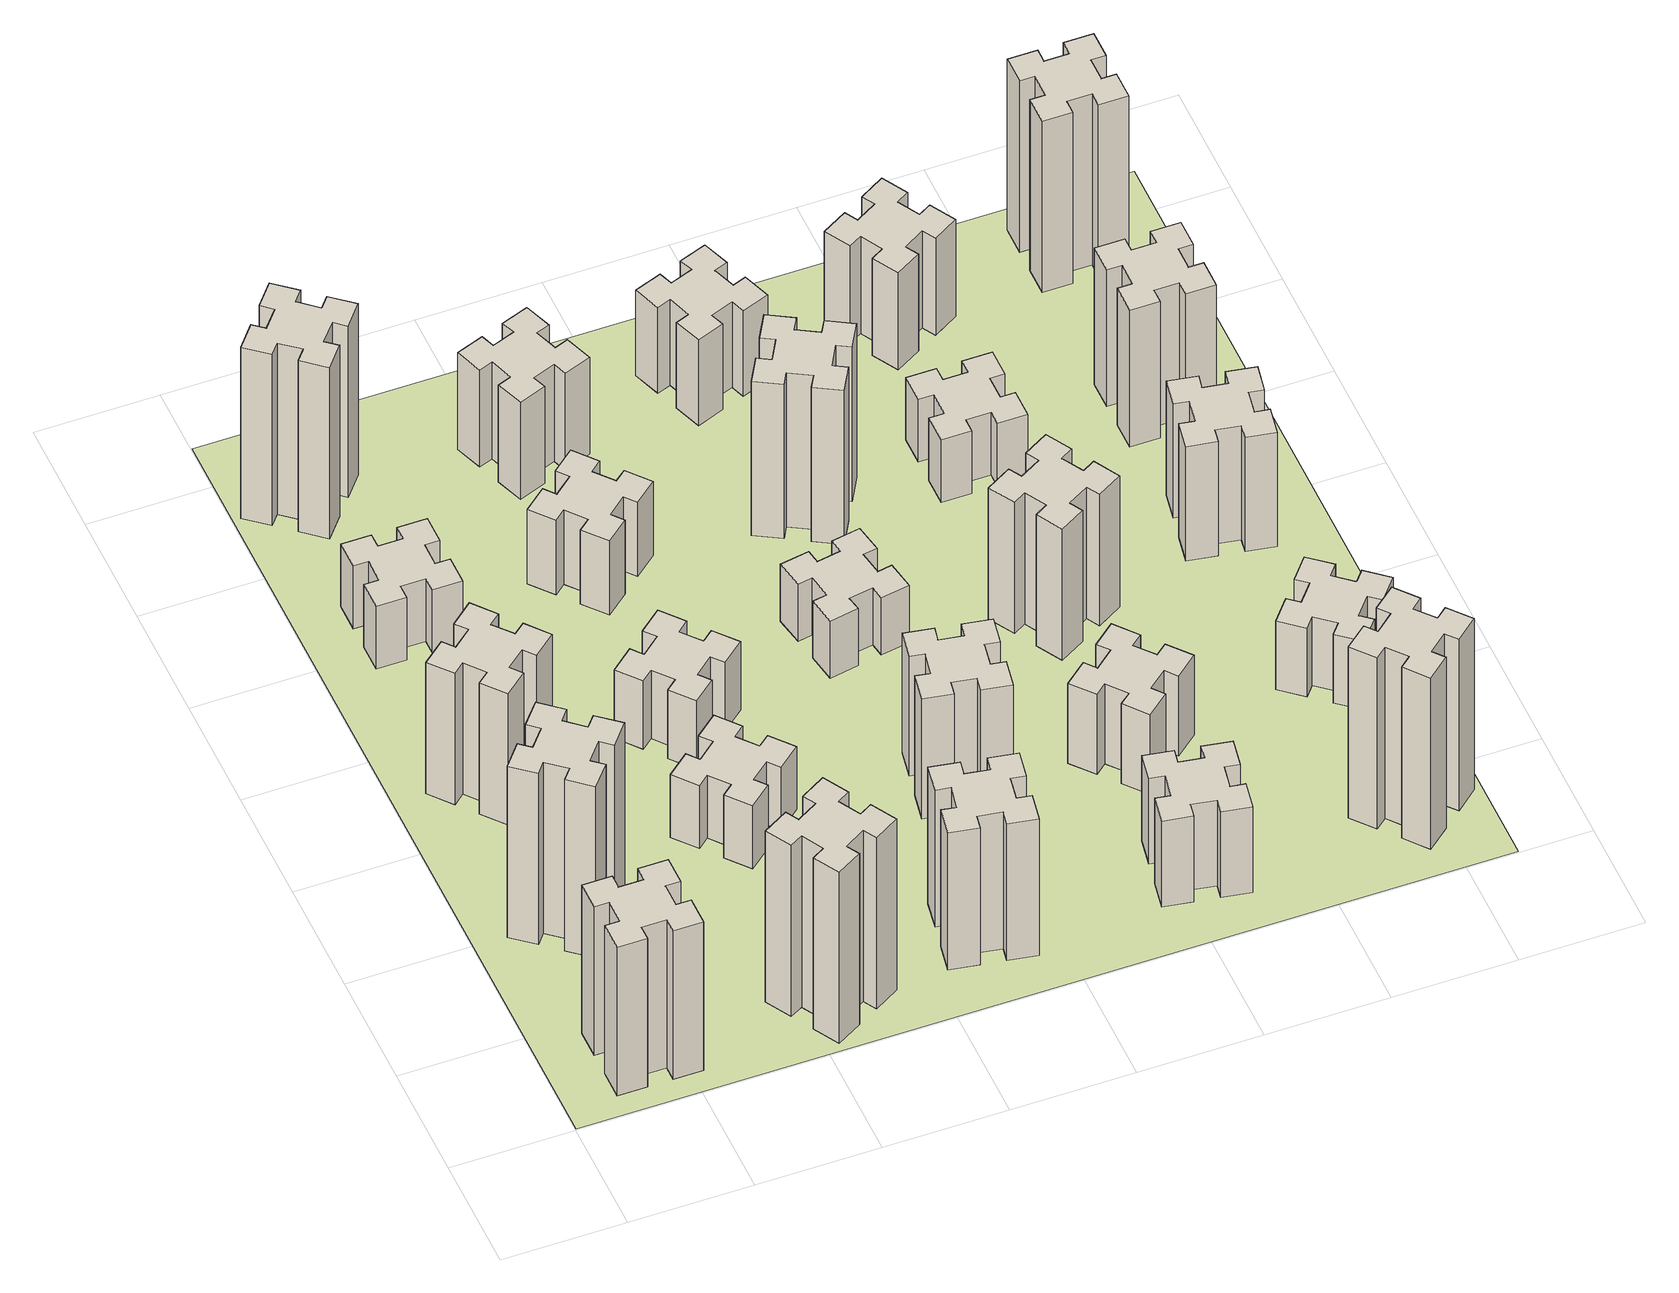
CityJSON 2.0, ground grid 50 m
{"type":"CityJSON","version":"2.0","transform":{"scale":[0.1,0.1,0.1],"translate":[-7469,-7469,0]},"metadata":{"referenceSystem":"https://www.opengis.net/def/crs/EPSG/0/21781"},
"CityObjects":{
"building1":{"type":"Building","attributes":{"class":"1000","function":"1000","usage":"1000","yearOfConstruction":2016,"roofType":"1000","measuredHeight":78,"storeysAboveGround":30,"storeysBelowGround":0},"geometry":[{"type":"Solid","lod":"1","boundaries":[[[[0,1,2,3,4,5,6,7,8,9,10,11,12,13,14,15,16,17,18,19]],[[17,16,20,21]],[[16,15,22,20]],[[15,14,23,22]],[[14,13,24,23]],[[13,12,25,24]],[[12,11,26,25]],[[11,10,27,26]],[[10,9,28,27]],[[9,8,29,28]],[[8,7,30,29]],[[7,6,31,30]],[[6,5,32,31]],[[5,4,33,32]],[[4,3,34,33]],[[3,2,35,34]],[[2,1,36,35]],[[1,0,37,36]],[[0,19,38,37]],[[19,18,39,38]],[[18,17,21,39]],[[24,25,26,27,28,29,30,31,32,33,34,35,36,37,38,39,21,20,22,23]]]]}]},
"building2":{"type":"Building","attributes":{"class":"1000","function":"1000","usage":"1000","yearOfConstruction":2016,"roofType":"1000","measuredHeight":90,"storeysAboveGround":30,"storeysBelowGround":0},"geometry":[{"type":"Solid","lod":"1","boundaries":[[[[40,41,42,43,44,45,46,47,48,49,50,51,52,53,54,55,56,57,58,59]],[[57,56,60,61]],[[56,55,62,60]],[[55,54,63,62]],[[54,53,64,63]],[[53,52,65,64]],[[52,51,66,65]],[[51,50,67,66]],[[50,49,68,67]],[[49,48,69,68]],[[48,47,70,69]],[[47,46,71,70]],[[46,45,72,71]],[[45,44,73,72]],[[44,43,74,73]],[[43,42,75,74]],[[42,41,76,75]],[[41,40,77,76]],[[40,59,78,77]],[[59,58,79,78]],[[58,57,61,79]],[[64,65,66,67,68,69,70,71,72,73,74,75,76,77,78,79,61,60,62,63]]]]}]},
"building3":{"type":"Building","attributes":{"class":"1000","function":"1000","usage":"1000","yearOfConstruction":2016,"roofType":"1000","measuredHeight":69,"storeysAboveGround":30,"storeysBelowGround":0},"geometry":[{"type":"Solid","lod":"1","boundaries":[[[[80,81,82,83,84,85,86,87,88,89,90,91,92,93,94,95,96,97,98,99]],[[97,96,100,101]],[[96,95,102,100]],[[95,94,103,102]],[[94,93,104,103]],[[93,92,105,104]],[[92,91,106,105]],[[91,90,107,106]],[[90,89,108,107]],[[89,88,109,108]],[[88,87,110,109]],[[87,86,111,110]],[[86,85,112,111]],[[85,84,113,112]],[[84,83,114,113]],[[83,82,115,114]],[[82,81,116,115]],[[81,80,117,116]],[[80,99,118,117]],[[99,98,119,118]],[[98,97,101,119]],[[104,105,106,107,108,109,110,111,112,113,114,115,116,117,118,119,101,100,102,103]]]]}]},
"building4":{"type":"Building","attributes":{"class":"1000","function":"1000","usage":"1000","yearOfConstruction":2016,"roofType":"1000","measuredHeight":33,"storeysAboveGround":30,"storeysBelowGround":0},"geometry":[{"type":"Solid","lod":"1","boundaries":[[[[120,121,122,123,124,125,126,127,128,129,130,131,132,133,134,135,136,137,138,139]],[[137,136,140,141]],[[136,135,142,140]],[[135,134,143,142]],[[134,133,144,143]],[[133,132,145,144]],[[132,131,146,145]],[[131,130,147,146]],[[130,129,148,147]],[[129,128,149,148]],[[128,127,150,149]],[[127,126,151,150]],[[126,125,152,151]],[[125,124,153,152]],[[124,123,154,153]],[[123,122,155,154]],[[122,121,156,155]],[[121,120,157,156]],[[120,139,158,157]],[[139,138,159,158]],[[138,137,141,159]],[[144,145,146,147,148,149,150,151,152,153,154,155,156,157,158,159,141,140,142,143]]]]}]},
"building5":{"type":"Building","attributes":{"class":"1000","function":"1000","usage":"1000","yearOfConstruction":2016,"roofType":"1000","measuredHeight":90,"storeysAboveGround":30,"storeysBelowGround":0},"geometry":[{"type":"Solid","lod":"1","boundaries":[[[[160,161,162,163,164,165,166,167,168,169,170,171,172,173,174,175,176,177,178,179]],[[177,176,180,181]],[[176,175,182,180]],[[175,174,183,182]],[[174,173,184,183]],[[173,172,185,184]],[[172,171,186,185]],[[171,170,187,186]],[[170,169,188,187]],[[169,168,189,188]],[[168,167,190,189]],[[167,166,191,190]],[[166,165,192,191]],[[165,164,193,192]],[[164,163,194,193]],[[163,162,195,194]],[[162,161,196,195]],[[161,160,197,196]],[[160,179,198,197]],[[179,178,199,198]],[[178,177,181,199]],[[184,185,186,187,188,189,190,191,192,193,194,195,196,197,198,199,181,180,182,183]]]]}]},
"building6":{"type":"Building","attributes":{"class":"1000","function":"1000","usage":"1000","yearOfConstruction":2016,"roofType":"1000","measuredHeight":90,"storeysAboveGround":30,"storeysBelowGround":0},"geometry":[{"type":"Solid","lod":"1","boundaries":[[[[200,201,202,203,204,205,206,207,208,209,210,211,212,213,214,215,216,217,218,219]],[[217,216,220,221]],[[216,215,222,220]],[[215,214,223,222]],[[214,213,224,223]],[[213,212,225,224]],[[212,211,226,225]],[[211,210,227,226]],[[210,209,228,227]],[[209,208,229,228]],[[208,207,230,229]],[[207,206,231,230]],[[206,205,232,231]],[[205,204,233,232]],[[204,203,234,233]],[[203,202,235,234]],[[202,201,236,235]],[[201,200,237,236]],[[200,219,238,237]],[[219,218,239,238]],[[218,217,221,239]],[[224,225,226,227,228,229,230,231,232,233,234,235,236,237,238,239,221,220,222,223]]]]}]},
"building7":{"type":"Building","attributes":{"class":"1000","function":"1000","usage":"1000","yearOfConstruction":2016,"roofType":"1000","measuredHeight":33,"storeysAboveGround":30,"storeysBelowGround":0},"geometry":[{"type":"Solid","lod":"1","boundaries":[[[[240,241,242,243,244,245,246,247,248,249,250,251,252,253,254,255,256,257,258,259]],[[257,256,260,261]],[[256,255,262,260]],[[255,254,263,262]],[[254,253,264,263]],[[253,252,265,264]],[[252,251,266,265]],[[251,250,267,266]],[[250,249,268,267]],[[249,248,269,268]],[[248,247,270,269]],[[247,246,271,270]],[[246,245,272,271]],[[245,244,273,272]],[[244,243,274,273]],[[243,242,275,274]],[[242,241,276,275]],[[241,240,277,276]],[[240,259,278,277]],[[259,258,279,278]],[[258,257,261,279]],[[264,265,266,267,268,269,270,271,272,273,274,275,276,277,278,279,261,260,262,263]]]]}]},
"building8":{"type":"Building","attributes":{"class":"1000","function":"1000","usage":"1000","yearOfConstruction":2016,"roofType":"1000","measuredHeight":36,"storeysAboveGround":30,"storeysBelowGround":0},"geometry":[{"type":"Solid","lod":"1","boundaries":[[[[280,281,282,283,284,285,286,287,288,289,290,291,292,293,294,295,296,297,298,299]],[[297,296,300,301]],[[296,295,302,300]],[[295,294,303,302]],[[294,293,304,303]],[[293,292,305,304]],[[292,291,306,305]],[[291,290,307,306]],[[290,289,308,307]],[[289,288,309,308]],[[288,287,310,309]],[[287,286,311,310]],[[286,285,312,311]],[[285,284,313,312]],[[284,283,314,313]],[[283,282,315,314]],[[282,281,316,315]],[[281,280,317,316]],[[280,299,318,317]],[[299,298,319,318]],[[298,297,301,319]],[[304,305,306,307,308,309,310,311,312,313,314,315,316,317,318,319,301,300,302,303]]]]}]},
"building9":{"type":"Building","attributes":{"class":"1000","function":"1000","usage":"1000","yearOfConstruction":2016,"roofType":"1000","measuredHeight":72,"storeysAboveGround":30,"storeysBelowGround":0},"geometry":[{"type":"Solid","lod":"1","boundaries":[[[[320,321,322,323,324,325,326,327,328,329,330,331,332,333,334,335,336,337,338,339]],[[337,336,340,341]],[[336,335,342,340]],[[335,334,343,342]],[[334,333,344,343]],[[333,332,345,344]],[[332,331,346,345]],[[331,330,347,346]],[[330,329,348,347]],[[329,328,349,348]],[[328,327,350,349]],[[327,326,351,350]],[[326,325,352,351]],[[325,324,353,352]],[[324,323,354,353]],[[323,322,355,354]],[[322,321,356,355]],[[321,320,357,356]],[[320,339,358,357]],[[339,338,359,358]],[[338,337,341,359]],[[344,345,346,347,348,349,350,351,352,353,354,355,356,357,358,359,341,340,342,343]]]]}]},
"building10":{"type":"Building","attributes":{"class":"1000","function":"1000","usage":"1000","yearOfConstruction":2016,"roofType":"1000","measuredHeight":39,"storeysAboveGround":30,"storeysBelowGround":0},"geometry":[{"type":"Solid","lod":"1","boundaries":[[[[360,361,362,363,364,365,366,367,368,369,370,371,372,373,374,375,376,377,378,379]],[[377,376,380,381]],[[376,375,382,380]],[[375,374,383,382]],[[374,373,384,383]],[[373,372,385,384]],[[372,371,386,385]],[[371,370,387,386]],[[370,369,388,387]],[[369,368,389,388]],[[368,367,390,389]],[[367,366,391,390]],[[366,365,392,391]],[[365,364,393,392]],[[364,363,394,393]],[[363,362,395,394]],[[362,361,396,395]],[[361,360,397,396]],[[360,379,398,397]],[[379,378,399,398]],[[378,377,381,399]],[[384,385,386,387,388,389,390,391,392,393,394,395,396,397,398,399,381,380,382,383]]]]}]},
"building11":{"type":"Building","attributes":{"class":"1000","function":"1000","usage":"1000","yearOfConstruction":2016,"roofType":"1000","measuredHeight":51,"storeysAboveGround":30,"storeysBelowGround":0},"geometry":[{"type":"Solid","lod":"1","boundaries":[[[[400,401,402,403,404,405,406,407,408,409,410,411,412,413,414,415,416,417,418,419]],[[417,416,420,421]],[[416,415,422,420]],[[415,414,423,422]],[[414,413,424,423]],[[413,412,425,424]],[[412,411,426,425]],[[411,410,427,426]],[[410,409,428,427]],[[409,408,429,428]],[[408,407,430,429]],[[407,406,431,430]],[[406,405,432,431]],[[405,404,433,432]],[[404,403,434,433]],[[403,402,435,434]],[[402,401,436,435]],[[401,400,437,436]],[[400,419,438,437]],[[419,418,439,438]],[[418,417,421,439]],[[424,425,426,427,428,429,430,431,432,433,434,435,436,437,438,439,421,420,422,423]]]]}]},
"building12":{"type":"Building","attributes":{"class":"1000","function":"1000","usage":"1000","yearOfConstruction":2016,"roofType":"1000","measuredHeight":63,"storeysAboveGround":30,"storeysBelowGround":0},"geometry":[{"type":"Solid","lod":"1","boundaries":[[[[440,441,442,443,444,445,446,447,448,449,450,451,452,453,454,455,456,457,458,459]],[[457,456,460,461]],[[456,455,462,460]],[[455,454,463,462]],[[454,453,464,463]],[[453,452,465,464]],[[452,451,466,465]],[[451,450,467,466]],[[450,449,468,467]],[[449,448,469,468]],[[448,447,470,469]],[[447,446,471,470]],[[446,445,472,471]],[[445,444,473,472]],[[444,443,474,473]],[[443,442,475,474]],[[442,441,476,475]],[[441,440,477,476]],[[440,459,478,477]],[[459,458,479,478]],[[458,457,461,479]],[[464,465,466,467,468,469,470,471,472,473,474,475,476,477,478,479,461,460,462,463]]]]}]},
"building13":{"type":"Building","attributes":{"class":"1000","function":"1000","usage":"1000","yearOfConstruction":2016,"roofType":"1000","measuredHeight":30,"storeysAboveGround":30,"storeysBelowGround":0},"geometry":[{"type":"Solid","lod":"1","boundaries":[[[[480,481,482,483,484,485,486,487,488,489,490,491,492,493,494,495,496,497,498,499]],[[497,496,500,501]],[[496,495,502,500]],[[495,494,503,502]],[[494,493,504,503]],[[493,492,505,504]],[[492,491,506,505]],[[491,490,507,506]],[[490,489,508,507]],[[489,488,509,508]],[[488,487,510,509]],[[487,486,511,510]],[[486,485,512,511]],[[485,484,513,512]],[[484,483,514,513]],[[483,482,515,514]],[[482,481,516,515]],[[481,480,517,516]],[[480,499,518,517]],[[499,498,519,518]],[[498,497,501,519]],[[504,505,506,507,508,509,510,511,512,513,514,515,516,517,518,519,501,500,502,503]]]]}]},
"building14":{"type":"Building","attributes":{"class":"1000","function":"1000","usage":"1000","yearOfConstruction":2016,"roofType":"1000","measuredHeight":45,"storeysAboveGround":30,"storeysBelowGround":0},"geometry":[{"type":"Solid","lod":"1","boundaries":[[[[520,521,522,523,524,525,526,527,528,529,530,531,532,533,534,535,536,537,538,539]],[[537,536,540,541]],[[536,535,542,540]],[[535,534,543,542]],[[534,533,544,543]],[[533,532,545,544]],[[532,531,546,545]],[[531,530,547,546]],[[530,529,548,547]],[[529,528,549,548]],[[528,527,550,549]],[[527,526,551,550]],[[526,525,552,551]],[[525,524,553,552]],[[524,523,554,553]],[[523,522,555,554]],[[522,521,556,555]],[[521,520,557,556]],[[520,539,558,557]],[[539,538,559,558]],[[538,537,541,559]],[[544,545,546,547,548,549,550,551,552,553,554,555,556,557,558,559,541,540,542,543]]]]}]},
"building15":{"type":"Building","attributes":{"class":"1000","function":"1000","usage":"1000","yearOfConstruction":2016,"roofType":"1000","measuredHeight":81,"storeysAboveGround":30,"storeysBelowGround":0},"geometry":[{"type":"Solid","lod":"1","boundaries":[[[[560,561,562,563,564,565,566,567,568,569,570,571,572,573,574,575,576,577,578,579]],[[577,576,580,581]],[[576,575,582,580]],[[575,574,583,582]],[[574,573,584,583]],[[573,572,585,584]],[[572,571,586,585]],[[571,570,587,586]],[[570,569,588,587]],[[569,568,589,588]],[[568,567,590,589]],[[567,566,591,590]],[[566,565,592,591]],[[565,564,593,592]],[[564,563,594,593]],[[563,562,595,594]],[[562,561,596,595]],[[561,560,597,596]],[[560,579,598,597]],[[579,578,599,598]],[[578,577,581,599]],[[584,585,586,587,588,589,590,591,592,593,594,595,596,597,598,599,581,580,582,583]]]]}]},
"building16":{"type":"Building","attributes":{"class":"1000","function":"1000","usage":"1000","yearOfConstruction":2016,"roofType":"1000","measuredHeight":45,"storeysAboveGround":30,"storeysBelowGround":0},"geometry":[{"type":"Solid","lod":"1","boundaries":[[[[600,601,602,603,604,605,606,607,608,609,610,611,612,613,614,615,616,617,618,619]],[[617,616,620,621]],[[616,615,622,620]],[[615,614,623,622]],[[614,613,624,623]],[[613,612,625,624]],[[612,611,626,625]],[[611,610,627,626]],[[610,609,628,627]],[[609,608,629,628]],[[608,607,630,629]],[[607,606,631,630]],[[606,605,632,631]],[[605,604,633,632]],[[604,603,634,633]],[[603,602,635,634]],[[602,601,636,635]],[[601,600,637,636]],[[600,619,638,637]],[[619,618,639,638]],[[618,617,621,639]],[[624,625,626,627,628,629,630,631,632,633,634,635,636,637,638,639,621,620,622,623]]]]}]},
"building17":{"type":"Building","attributes":{"class":"1000","function":"1000","usage":"1000","yearOfConstruction":2016,"roofType":"1000","measuredHeight":42,"storeysAboveGround":30,"storeysBelowGround":0},"geometry":[{"type":"Solid","lod":"1","boundaries":[[[[640,641,642,643,644,645,646,647,648,649,650,651,652,653,654,655,656,657,658,659]],[[657,656,660,661]],[[656,655,662,660]],[[655,654,663,662]],[[654,653,664,663]],[[653,652,665,664]],[[652,651,666,665]],[[651,650,667,666]],[[650,649,668,667]],[[649,648,669,668]],[[648,647,670,669]],[[647,646,671,670]],[[646,645,672,671]],[[645,644,673,672]],[[644,643,674,673]],[[643,642,675,674]],[[642,641,676,675]],[[641,640,677,676]],[[640,659,678,677]],[[659,658,679,678]],[[658,657,661,679]],[[664,665,666,667,668,669,670,671,672,673,674,675,676,677,678,679,661,660,662,663]]]]}]},
"building18":{"type":"Building","attributes":{"class":"1000","function":"1000","usage":"1000","yearOfConstruction":2016,"roofType":"1000","measuredHeight":69,"storeysAboveGround":30,"storeysBelowGround":0},"geometry":[{"type":"Solid","lod":"1","boundaries":[[[[680,681,682,683,684,685,686,687,688,689,690,691,692,693,694,695,696,697,698,699]],[[697,696,700,701]],[[696,695,702,700]],[[695,694,703,702]],[[694,693,704,703]],[[693,692,705,704]],[[692,691,706,705]],[[691,690,707,706]],[[690,689,708,707]],[[689,688,709,708]],[[688,687,710,709]],[[687,686,711,710]],[[686,685,712,711]],[[685,684,713,712]],[[684,683,714,713]],[[683,682,715,714]],[[682,681,716,715]],[[681,680,717,716]],[[680,699,718,717]],[[699,698,719,718]],[[698,697,701,719]],[[704,705,706,707,708,709,710,711,712,713,714,715,716,717,718,719,701,700,702,703]]]]}]},
"building19":{"type":"Building","attributes":{"class":"1000","function":"1000","usage":"1000","yearOfConstruction":2016,"roofType":"1000","measuredHeight":33,"storeysAboveGround":30,"storeysBelowGround":0},"geometry":[{"type":"Solid","lod":"1","boundaries":[[[[720,721,722,723,724,725,726,727,728,729,730,731,732,733,734,735,736,737,738,739]],[[737,736,740,741]],[[736,735,742,740]],[[735,734,743,742]],[[734,733,744,743]],[[733,732,745,744]],[[732,731,746,745]],[[731,730,747,746]],[[730,729,748,747]],[[729,728,749,748]],[[728,727,750,749]],[[727,726,751,750]],[[726,725,752,751]],[[725,724,753,752]],[[724,723,754,753]],[[723,722,755,754]],[[722,721,756,755]],[[721,720,757,756]],[[720,739,758,757]],[[739,738,759,758]],[[738,737,741,759]],[[744,745,746,747,748,749,750,751,752,753,754,755,756,757,758,759,741,740,742,743]]]]}]},
"building20":{"type":"Building","attributes":{"class":"1000","function":"1000","usage":"1000","yearOfConstruction":2016,"roofType":"1000","measuredHeight":90,"storeysAboveGround":30,"storeysBelowGround":0},"geometry":[{"type":"Solid","lod":"1","boundaries":[[[[760,761,762,763,764,765,766,767,768,769,770,771,772,773,774,775,776,777,778,779]],[[777,776,780,781]],[[776,775,782,780]],[[775,774,783,782]],[[774,773,784,783]],[[773,772,785,784]],[[772,771,786,785]],[[771,770,787,786]],[[770,769,788,787]],[[769,768,789,788]],[[768,767,790,789]],[[767,766,791,790]],[[766,765,792,791]],[[765,764,793,792]],[[764,763,794,793]],[[763,762,795,794]],[[762,761,796,795]],[[761,760,797,796]],[[760,779,798,797]],[[779,778,799,798]],[[778,777,781,799]],[[784,785,786,787,788,789,790,791,792,793,794,795,796,797,798,799,781,780,782,783]]]]}]},
"building21":{"type":"Building","attributes":{"class":"1000","function":"1000","usage":"1000","yearOfConstruction":2016,"roofType":"1000","measuredHeight":51,"storeysAboveGround":30,"storeysBelowGround":0},"geometry":[{"type":"Solid","lod":"1","boundaries":[[[[800,801,802,803,804,805,806,807,808,809,810,811,812,813,814,815,816,817,818,819]],[[817,816,820,821]],[[816,815,822,820]],[[815,814,823,822]],[[814,813,824,823]],[[813,812,825,824]],[[812,811,826,825]],[[811,810,827,826]],[[810,809,828,827]],[[809,808,829,828]],[[808,807,830,829]],[[807,806,831,830]],[[806,805,832,831]],[[805,804,833,832]],[[804,803,834,833]],[[803,802,835,834]],[[802,801,836,835]],[[801,800,837,836]],[[800,819,838,837]],[[819,818,839,838]],[[818,817,821,839]],[[824,825,826,827,828,829,830,831,832,833,834,835,836,837,838,839,821,820,822,823]]]]}]},
"building22":{"type":"Building","attributes":{"class":"1000","function":"1000","usage":"1000","yearOfConstruction":2016,"roofType":"1000","measuredHeight":36,"storeysAboveGround":30,"storeysBelowGround":0},"geometry":[{"type":"Solid","lod":"1","boundaries":[[[[840,841,842,843,844,845,846,847,848,849,850,851,852,853,854,855,856,857,858,859]],[[857,856,860,861]],[[856,855,862,860]],[[855,854,863,862]],[[854,853,864,863]],[[853,852,865,864]],[[852,851,866,865]],[[851,850,867,866]],[[850,849,868,867]],[[849,848,869,868]],[[848,847,870,869]],[[847,846,871,870]],[[846,845,872,871]],[[845,844,873,872]],[[844,843,874,873]],[[843,842,875,874]],[[842,841,876,875]],[[841,840,877,876]],[[840,859,878,877]],[[859,858,879,878]],[[858,857,861,879]],[[864,865,866,867,868,869,870,871,872,873,874,875,876,877,878,879,861,860,862,863]]]]}]},
"building23":{"type":"Building","attributes":{"class":"1000","function":"1000","usage":"1000","yearOfConstruction":2016,"roofType":"1000","measuredHeight":60,"storeysAboveGround":30,"storeysBelowGround":0},"geometry":[{"type":"Solid","lod":"1","boundaries":[[[[880,881,882,883,884,885,886,887,888,889,890,891,892,893,894,895,896,897,898,899]],[[897,896,900,901]],[[896,895,902,900]],[[895,894,903,902]],[[894,893,904,903]],[[893,892,905,904]],[[892,891,906,905]],[[891,890,907,906]],[[890,889,908,907]],[[889,888,909,908]],[[888,887,910,909]],[[887,886,911,910]],[[886,885,912,911]],[[885,884,913,912]],[[884,883,914,913]],[[883,882,915,914]],[[882,881,916,915]],[[881,880,917,916]],[[880,899,918,917]],[[899,898,919,918]],[[898,897,901,919]],[[904,905,906,907,908,909,910,911,912,913,914,915,916,917,918,919,901,900,902,903]]]]}]},
"building24":{"type":"Building","attributes":{"class":"1000","function":"1000","usage":"1000","yearOfConstruction":2016,"roofType":"1000","measuredHeight":72,"storeysAboveGround":30,"storeysBelowGround":0},"geometry":[{"type":"Solid","lod":"1","boundaries":[[[[920,921,922,923,924,925,926,927,928,929,930,931,932,933,934,935,936,937,938,939]],[[937,936,940,941]],[[936,935,942,940]],[[935,934,943,942]],[[934,933,944,943]],[[933,932,945,944]],[[932,931,946,945]],[[931,930,947,946]],[[930,929,948,947]],[[929,928,949,948]],[[928,927,950,949]],[[927,926,951,950]],[[926,925,952,951]],[[925,924,953,952]],[[924,923,954,953]],[[923,922,955,954]],[[922,921,956,955]],[[921,920,957,956]],[[920,939,958,957]],[[939,938,959,958]],[[938,937,941,959]],[[944,945,946,947,948,949,950,951,952,953,954,955,956,957,958,959,941,940,942,943]]]]}]},
"building25":{"type":"Building","attributes":{"class":"1000","function":"1000","usage":"1000","yearOfConstruction":2016,"roofType":"1000","measuredHeight":90,"storeysAboveGround":30,"storeysBelowGround":0},"geometry":[{"type":"Solid","lod":"1","boundaries":[[[[960,961,962,963,964,965,966,967,968,969,970,971,972,973,974,975,976,977,978,979]],[[977,976,980,981]],[[976,975,982,980]],[[975,974,983,982]],[[974,973,984,983]],[[973,972,985,984]],[[972,971,986,985]],[[971,970,987,986]],[[970,969,988,987]],[[969,968,989,988]],[[968,967,990,989]],[[967,966,991,990]],[[966,965,992,991]],[[965,964,993,992]],[[964,963,994,993]],[[963,962,995,994]],[[962,961,996,995]],[[961,960,997,996]],[[960,979,998,997]],[[979,978,999,998]],[[978,977,981,999]],[[984,985,986,987,988,989,990,991,992,993,994,995,996,997,998,999,981,980,982,983]]]]}]},
"landuse1":{"type":"LandUse","attributes":{"name":"plot1","function":"1010"},"geometry":[{"type":"MultiSurface","lod":"1","boundaries":[[[1000,1001,1002,1003]]]}]}
},
"vertices":[
[265,325,0],[265,225,0],[205,225,0],[205,105,0],[325,105,0],[325,165,0],[425,165,0],[425,105,0],[545,105,0],[545,225,0],[485,225,0],[485,325,0],[545,325,0],[545,445,0],[425,445,0],[425,385,0],[325,385,0],[325,445,0],[205,445,0],[205,325,0],[325,385,780],[325,445,780],[425,385,780],[425,445,780],[545,445,780],[545,325,780],[485,325,780],[485,225,780],[545,225,780],[545,105,780],[425,105,780],[425,165,780],[325,165,780],[325,105,780],[205,105,780],[205,225,780],[265,225,780],[265,325,780],[205,325,780],[205,445,780],
[484,1067,0],[408,1132,0],[446,1178,0],[354,1255,0],[277,1163,0],[323,1124,0],[259,1048,0],[213,1086,0],[136,994,0],[228,917,0],[266,963,0],[343,899,0],[304,853,0],[396,776,0],[473,868,0],[427,906,0],[492,983,0],[538,944,0],[615,1036,0],[523,1113,0],[492,983,900],[538,944,900],[427,906,900],[473,868,900],[396,776,900],[304,853,900],[343,899,900],[266,963,900],[228,917,900],[136,994,900],[213,1086,900],[259,1048,900],[323,1124,900],[277,1163,900],[354,1255,900],[446,1178,900],[408,1132,900],[484,1067,900],[523,1113,900],[615,1036,900],
[492,1788,0],[427,1864,0],[473,1903,0],[396,1995,0],[304,1918,0],[343,1872,0],[266,1807,0],[228,1853,0],[136,1776,0],[213,1684,0],[259,1723,0],[323,1646,0],[277,1608,0],[354,1516,0],[446,1593,0],[408,1639,0],[484,1703,0],[523,1657,0],[615,1734,0],[538,1826,0],[484,1703,690],[523,1657,690],[408,1639,690],[446,1593,690],[354,1516,690],[277,1608,690],[323,1646,690],[259,1723,690],[213,1684,690],[136,1776,690],[228,1853,690],[266,1807,690],[343,1872,690],[304,1918,690],[396,1995,690],[473,1903,690],[427,1864,690],[492,1788,690],[538,1826,690],[615,1734,690],
[485,2545,0],[485,2645,0],[545,2645,0],[545,2765,0],[425,2765,0],[425,2705,0],[325,2705,0],[325,2765,0],[205,2765,0],[205,2645,0],[265,2645,0],[265,2545,0],[205,2545,0],[205,2425,0],[325,2425,0],[325,2485,0],[425,2485,0],[425,2425,0],[545,2425,0],[545,2545,0],[425,2485,330],[425,2425,330],[325,2485,330],[325,2425,330],[205,2425,330],[205,2545,330],[265,2545,330],[265,2645,330],[205,2645,330],[205,2765,330],[325,2765,330],[325,2705,330],[425,2705,330],[425,2765,330],[545,2765,330],[545,2645,330],[485,2645,330],[485,2545,330],[545,2545,330],[545,2425,330],
[1127,155,0],[1214,205,0],[1244,153,0],[1348,213,0],[1288,317,0],[1236,287,0],[1186,374,0],[1238,404,0],[1178,508,0],[1074,448,0],[1104,396,0],[1017,346,0],[987,398,0],[883,338,0],[943,234,0],[995,264,0],[1045,177,0],[993,147,0],[1053,43,0],[1157,103,0],[1045,177,900],[993,147,900],[995,264,900],[943,234,900],[883,338,900],[987,398,900],[1017,346,900],[1104,396,900],[1074,448,900],[1178,508,900],[1238,404,900],[1186,374,900],[1236,287,900],[1288,317,900],[1348,213,900],[1244,153,900],[1214,205,900],[1127,155,900],[1157,103,900],[1053,43,900],
[384,3387,0],[308,3452,0],[346,3498,0],[254,3575,0],[177,3483,0],[223,3444,0],[159,3368,0],[113,3406,0],[36,3314,0],[128,3237,0],[166,3283,0],[243,3219,0],[204,3173,0],[296,3096,0],[373,3188,0],[327,3226,0],[392,3303,0],[438,3264,0],[515,3356,0],[423,3433,0],[392,3303,900],[438,3264,900],[327,3226,900],[373,3188,900],[296,3096,900],[204,3173,900],[243,3219,900],[166,3283,900],[128,3237,900],[36,3314,900],[113,3406,900],[159,3368,900],[223,3444,900],[177,3483,900],[254,3575,900],[346,3498,900],[308,3452,900],[384,3387,900],[423,3433,900],[515,3356,900],
[1083,1332,0],[1006,1267,0],[968,1313,0],[876,1236,0],[953,1144,0],[999,1183,0],[1063,1106,0],[1017,1068,0],[1094,976,0],[1186,1053,0],[1148,1099,0],[1224,1163,0],[1263,1117,0],[1355,1194,0],[1278,1286,0],[1232,1248,0],[1167,1324,0],[1213,1363,0],[1136,1455,0],[1044,1378,0],[1167,1324,330],[1213,1363,330],[1232,1248,330],[1278,1286,330],[1355,1194,330],[1263,1117,330],[1224,1163,330],[1148,1099,330],[1186,1053,330],[1094,976,330],[1017,1068,330],[1063,1106,330],[999,1183,330],[953,1144,330],[876,1236,330],[968,1313,330],[1006,1267,330],[1083,1332,330],[1044,1378,330],[1136,1455,330],
[1083,1872,0],[1006,1807,0],[968,1853,0],[876,1776,0],[953,1684,0],[999,1723,0],[1063,1646,0],[1017,1608,0],[1094,1516,0],[1186,1593,0],[1148,1639,0],[1224,1703,0],[1263,1657,0],[1355,1734,0],[1278,1826,0],[1232,1788,0],[1167,1864,0],[1213,1903,0],[1136,1995,0],[1044,1918,0],[1167,1864,360],[1213,1903,360],[1232,1788,360],[1278,1826,360],[1355,1734,360],[1263,1657,360],[1224,1703,360],[1148,1639,360],[1186,1593,360],[1094,1516,360],[1017,1608,360],[1063,1646,360],[999,1723,360],[953,1684,360],[876,1776,360],[968,1853,360],[1006,1807,360],[1083,1872,360],[1044,1918,360],[1136,1995,360],
[1855,307,0],[1872,405,0],[1931,395,0],[1952,513,0],[1834,534,0],[1824,475,0],[1725,492,0],[1736,551,0],[1617,572,0],[1597,454,0],[1656,444,0],[1638,345,0],[1579,356,0],[1558,237,0],[1677,217,0],[1687,276,0],[1785,258,0],[1775,199,0],[1893,178,0],[1914,297,0],[1785,258,720],[1775,199,720],[1687,276,720],[1677,217,720],[1558,237,720],[1579,356,720],[1638,345,720],[1656,444,720],[1597,454,720],[1617,572,720],[1736,551,720],[1725,492,720],[1824,475,720],[1834,534,720],[1952,513,720],[1931,395,720],[1872,405,720],[1855,307,720],[1914,297,720],[1893,178,720],
[1083,2712,0],[1006,2647,0],[968,2693,0],[876,2616,0],[953,2524,0],[999,2563,0],[1063,2486,0],[1017,2448,0],[1094,2356,0],[1186,2433,0],[1148,2479,0],[1224,2543,0],[1263,2497,0],[1355,2574,0],[1278,2666,0],[1232,2628,0],[1167,2704,0],[1213,2743,0],[1136,2835,0],[1044,2758,0],[1167,2704,390],[1213,2743,390],[1232,2628,390],[1278,2666,390],[1355,2574,390],[1263,2497,390],[1224,2543,390],[1148,2479,390],[1186,2433,390],[1094,2356,390],[1017,2448,390],[1063,2486,390],[999,2563,390],[953,2524,390],[876,2616,390],[968,2693,390],[1006,2647,390],[1083,2712,390],[1044,2758,390],[1136,2835,390],
[1125,3356,0],[1031,3322,0],[1010,3378,0],[897,3337,0],[939,3224,0],[995,3245,0],[1029,3151,0],[973,3130,0],[1014,3017,0],[1127,3059,0],[1106,3115,0],[1200,3149,0],[1220,3093,0],[1333,3134,0],[1292,3247,0],[1236,3226,0],[1202,3320,0],[1258,3340,0],[1217,3453,0],[1104,3412,0],[1202,3320,510],[1258,3340,510],[1236,3226,510],[1292,3247,510],[1333,3134,510],[1220,3093,510],[1200,3149,510],[1106,3115,510],[1127,3059,510],[1014,3017,510],[973,3130,510],[1029,3151,510],[995,3245,510],[939,3224,510],[897,3337,510],[1010,3378,510],[1031,3322,510],[1125,3356,510],[1104,3412,510],[1217,3453,510],
[2055,1047,0],[2072,1145,0],[2131,1135,0],[2152,1253,0],[2034,1274,0],[2024,1215,0],[1925,1232,0],[1936,1291,0],[1817,1312,0],[1797,1194,0],[1856,1184,0],[1838,1085,0],[1779,1096,0],[1758,977,0],[1877,957,0],[1887,1016,0],[1985,998,0],[1975,939,0],[2093,918,0],[2114,1037,0],[1985,998,630],[1975,939,630],[1887,1016,630],[1877,957,630],[1758,977,630],[1779,1096,630],[1838,1085,630],[1856,1184,630],[1797,1194,630],[1817,1312,630],[1936,1291,630],[1925,1232,630],[2024,1215,630],[2034,1274,630],[2152,1253,630],[2131,1135,630],[2072,1145,630],[2055,1047,630],[2114,1037,630],[2093,918,630],
[1972,1925,0],[1955,2024,0],[2014,2034,0],[1993,2152,0],[1875,2131,0],[1885,2072,0],[1787,2055,0],[1777,2114,0],[1658,2093,0],[1679,1975,0],[1738,1985,0],[1756,1887,0],[1697,1877,0],[1717,1758,0],[1836,1779,0],[1825,1838,0],[1924,1856,0],[1934,1797,0],[2052,1817,0],[2031,1936,0],[1924,1856,300],[1934,1797,300],[1825,1838,300],[1836,1779,300],[1717,1758,300],[1697,1877,300],[1756,1887,300],[1738,1985,300],[1679,1975,300],[1658,2093,300],[1777,2114,300],[1787,2055,300],[1885,2072,300],[1875,2131,300],[1993,2152,300],[2014,2034,300],[1955,2024,300],[1972,1925,300],[2031,1936,300],[2052,1817,300],
[2496,444,0],[2478,345,0],[2419,356,0],[2398,237,0],[2517,217,0],[2527,276,0],[2625,258,0],[2615,199,0],[2733,178,0],[2754,297,0],[2695,307,0],[2712,405,0],[2771,395,0],[2792,513,0],[2674,534,0],[2664,475,0],[2565,492,0],[2576,551,0],[2457,572,0],[2437,454,0],[2565,492,450],[2576,551,450],[2664,475,450],[2674,534,450],[2792,513,450],[2771,395,450],[2712,405,450],[2695,307,450],[2754,297,450],[2733,178,450],[2615,199,450],[2625,258,450],[2527,276,450],[2517,217,450],[2398,237,450],[2419,356,450],[2478,345,450],[2496,444,450],[2437,454,450],[2457,572,450],
[2054,2666,0],[1967,2716,0],[1997,2768,0],[1893,2828,0],[1833,2724,0],[1885,2694,0],[1835,2607,0],[1783,2637,0],[1723,2533,0],[1827,2473,0],[1857,2525,0],[1944,2475,0],[1914,2423,0],[2018,2363,0],[2078,2467,0],[2026,2497,0],[2076,2584,0],[2128,2554,0],[2188,2658,0],[2084,2718,0],[2076,2584,810],[2128,2554,810],[2026,2497,810],[2078,2467,810],[2018,2363,810],[1914,2423,810],[1944,2475,810],[1857,2525,810],[1827,2473,810],[1723,2533,810],[1783,2637,810],[1835,2607,810],[1885,2694,810],[1833,2724,810],[1893,2828,810],[1997,2768,810],[1967,2716,810],[2054,2666,810],[2084,2718,810],[2188,2658,810],
[1865,3456,0],[1771,3422,0],[1750,3478,0],[1637,3437,0],[1679,3324,0],[1735,3345,0],[1769,3251,0],[1713,3230,0],[1754,3117,0],[1867,3159,0],[1846,3215,0],[1940,3249,0],[1960,3193,0],[2073,3234,0],[2032,3347,0],[1976,3326,0],[1942,3420,0],[1998,3440,0],[1957,3553,0],[1844,3512,0],[1942,3420,450],[1998,3440,450],[1976,3326,450],[2032,3347,450],[2073,3234,450],[1960,3193,450],[1940,3249,450],[1846,3215,450],[1867,3159,450],[1754,3117,450],[1713,3230,450],[1769,3251,450],[1735,3345,450],[1679,3324,450],[1637,3437,450],[1750,3478,450],[1771,3422,450],[1865,3456,450],[1844,3512,450],[1957,3553,450],
[2628,899,0],[2704,963,0],[2743,917,0],[2835,994,0],[2758,1086,0],[2712,1048,0],[2647,1124,0],[2693,1163,0],[2616,1255,0],[2524,1178,0],[2563,1132,0],[2486,1067,0],[2448,1113,0],[2356,1036,0],[2433,944,0],[2479,983,0],[2543,906,0],[2497,868,0],[2574,776,0],[2666,853,0],[2543,906,420],[2497,868,420],[2479,983,420],[2433,944,420],[2356,1036,420],[2448,1113,420],[2486,1067,420],[2563,1132,420],[2524,1178,420],[2616,1255,420],[2693,1163,420],[2647,1124,420],[2712,1048,420],[2758,1086,420],[2835,994,420],[2743,917,420],[2704,963,420],[2628,899,420],[2666,853,420],[2574,776,420],
[2475,1744,0],[2525,1657,0],[2473,1627,0],[2533,1523,0],[2637,1583,0],[2607,1635,0],[2694,1685,0],[2724,1633,0],[2828,1693,0],[2768,1797,0],[2716,1767,0],[2666,1854,0],[2718,1884,0],[2658,1988,0],[2554,1928,0],[2584,1876,0],[2497,1826,0],[2467,1878,0],[2363,1818,0],[2423,1714,0],[2497,1826,690],[2467,1878,690],[2584,1876,690],[2554,1928,690],[2658,1988,690],[2718,1884,690],[2666,1854,690],[2716,1767,690],[2768,1797,690],[2828,1693,690],[2724,1633,690],[2694,1685,690],[2607,1635,690],[2637,1583,690],[2533,1523,690],[2473,1627,690],[2525,1657,690],[2475,1744,690],[2423,1714,690],[2363,1818,690],
[2545,2485,0],[2645,2485,0],[2645,2425,0],[2765,2425,0],[2765,2545,0],[2705,2545,0],[2705,2645,0],[2765,2645,0],[2765,2765,0],[2645,2765,0],[2645,2705,0],[2545,2705,0],[2545,2765,0],[2425,2765,0],[2425,2645,0],[2485,2645,0],[2485,2545,0],[2425,2545,0],[2425,2425,0],[2545,2425,0],[2485,2545,330],[2425,2545,330],[2485,2645,330],[2425,2645,330],[2425,2765,330],[2545,2765,330],[2545,2705,330],[2645,2705,330],[2645,2765,330],[2765,2765,330],[2765,2645,330],[2705,2645,330],[2705,2545,330],[2765,2545,330],[2765,2425,330],[2645,2425,330],[2645,2485,330],[2545,2485,330],[2545,2425,330],[2425,2425,330],
[3468,259,0],[3544,323,0],[3583,277,0],[3675,354,0],[3598,446,0],[3552,408,0],[3487,484,0],[3533,523,0],[3456,615,0],[3364,538,0],[3403,492,0],[3326,427,0],[3288,473,0],[3196,396,0],[3273,304,0],[3319,343,0],[3383,266,0],[3337,228,0],[3414,136,0],[3506,213,0],[3383,266,900],[3337,228,900],[3319,343,900],[3273,304,900],[3196,396,900],[3288,473,900],[3326,427,900],[3403,492,900],[3364,538,900],[3456,615,900],[3533,523,900],[3487,484,900],[3552,408,900],[3598,446,900],[3675,354,900],[3583,277,900],[3544,323,900],[3468,259,900],[3506,213,900],[3414,136,900],
[2716,3347,0],[2666,3434,0],[2718,3464,0],[2658,3568,0],[2554,3508,0],[2584,3456,0],[2497,3406,0],[2467,3458,0],[2363,3398,0],[2423,3294,0],[2475,3324,0],[2525,3237,0],[2473,3207,0],[2533,3103,0],[2637,3163,0],[2607,3215,0],[2694,3265,0],[2724,3213,0],[2828,3273,0],[2768,3377,0],[2694,3265,510],[2724,3213,510],[2607,3215,510],[2637,3163,510],[2533,3103,510],[2473,3207,510],[2525,3237,510],[2475,3324,510],[2423,3294,510],[2363,3398,510],[2467,3458,510],[2497,3406,510],[2584,3456,510],[2554,3508,510],[2658,3568,510],[2718,3464,510],[2666,3434,510],[2716,3347,510],[2768,3377,510],[2828,3273,510],
[3487,1006,0],[3552,1083,0],[3598,1044,0],[3675,1136,0],[3583,1213,0],[3544,1167,0],[3468,1232,0],[3506,1278,0],[3414,1355,0],[3337,1263,0],[3383,1224,0],[3319,1148,0],[3273,1186,0],[3196,1094,0],[3288,1017,0],[3326,1063,0],[3403,999,0],[3364,953,0],[3456,876,0],[3533,968,0],[3403,999,360],[3364,953,360],[3326,1063,360],[3288,1017,360],[3196,1094,360],[3273,1186,360],[3319,1148,360],[3383,1224,360],[3337,1263,360],[3414,1355,360],[3506,1278,360],[3468,1232,360],[3544,1167,360],[3583,1213,360],[3675,1136,360],[3598,1044,360],[3552,1083,360],[3487,1006,360],[3533,968,360],[3456,876,360],
[3267,1856,0],[3365,1838,0],[3355,1779,0],[3473,1758,0],[3494,1877,0],[3435,1887,0],[3452,1985,0],[3511,1975,0],[3532,2093,0],[3414,2114,0],[3404,2055,0],[3305,2072,0],[3316,2131,0],[3197,2152,0],[3177,2034,0],[3236,2024,0],[3218,1925,0],[3159,1936,0],[3138,1817,0],[3257,1797,0],[3218,1925,600],[3159,1936,600],[3236,2024,600],[3177,2034,600],[3197,2152,600],[3316,2131,600],[3305,2072,600],[3404,2055,600],[3414,2114,600],[3532,2093,600],[3511,1975,600],[3452,1985,600],[3435,1887,600],[3494,1877,600],[3473,1758,600],[3355,1779,600],[3365,1838,600],[3267,1856,600],[3257,1797,600],[3138,1817,600],
[3385,2705,0],[3285,2705,0],[3285,2765,0],[3165,2765,0],[3165,2645,0],[3225,2645,0],[3225,2545,0],[3165,2545,0],[3165,2425,0],[3285,2425,0],[3285,2485,0],[3385,2485,0],[3385,2425,0],[3505,2425,0],[3505,2545,0],[3445,2545,0],[3445,2645,0],[3505,2645,0],[3505,2765,0],[3385,2765,0],[3445,2645,720],[3505,2645,720],[3445,2545,720],[3505,2545,720],[3505,2425,720],[3385,2425,720],[3385,2485,720],[3285,2485,720],[3285,2425,720],[3165,2425,720],[3165,2545,720],[3225,2545,720],[3225,2645,720],[3165,2645,720],[3165,2765,720],[3285,2765,720],[3285,2705,720],[3385,2705,720],[3385,2765,720],[3505,2765,720],
[3285,3325,0],[3385,3325,0],[3385,3265,0],[3505,3265,0],[3505,3385,0],[3445,3385,0],[3445,3485,0],[3505,3485,0],[3505,3605,0],[3385,3605,0],[3385,3545,0],[3285,3545,0],[3285,3605,0],[3165,3605,0],[3165,3485,0],[3225,3485,0],[3225,3385,0],[3165,3385,0],[3165,3265,0],[3285,3265,0],[3225,3385,900],[3165,3385,900],[3225,3485,900],[3165,3485,900],[3165,3605,900],[3285,3605,900],[3285,3545,900],[3385,3545,900],[3385,3605,900],[3505,3605,900],[3505,3485,900],[3445,3485,900],[3445,3385,900],[3505,3385,900],[3505,3265,900],[3385,3265,900],[3385,3325,900],[3285,3325,900],[3285,3265,900],[3165,3265,900],
[5,3705,0],[3705,3705,0],[3705,5,0],[5,5,0]
]}
